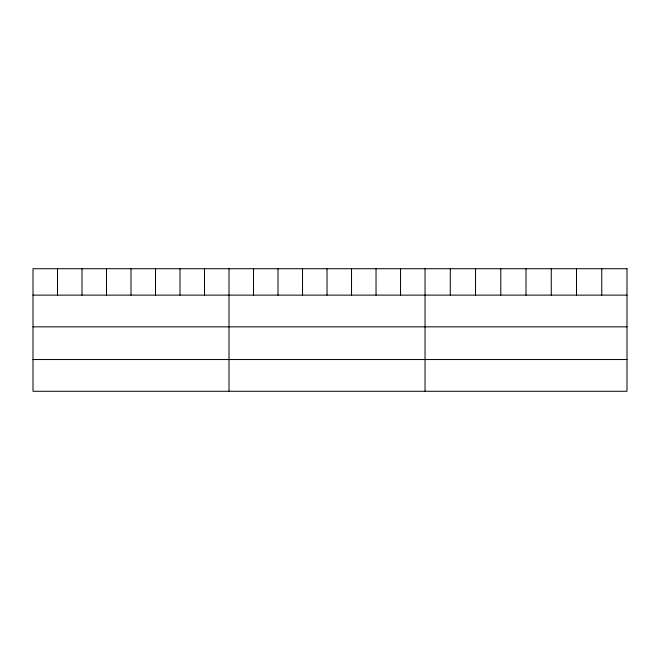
<?xml version="1.0" encoding="UTF-8"?>
<svg xmlns="http://www.w3.org/2000/svg" width="660" height="660" viewBox="0 0 660 660"><rect width="100%" height="100%" fill="white"/><g stroke="black" fill="none" stroke-linecap="round" stroke-linejoin="round"><path stroke-width="0.99" d="M33 295.119L627 295.119M33 326.849L627 326.849M33 359.535L627 359.535M601.755 268.727L601.755 295.119M576.51 268.727L576.51 295.119M551.265 268.727L551.265 295.119M526.02 268.727L526.02 295.119M500.775 268.727L500.775 295.119M475.53 268.727L475.53 295.119M450.285 268.727L450.285 295.119M425.04 268.727L425.04 391.273M400.537 268.727L400.537 295.119M376.035 268.727L376.035 295.119M351.533 268.727L351.533 295.119M327.03 268.727L327.03 295.119M302.527 268.727L302.527 295.119M278.025 268.727L278.025 295.119M253.523 268.727L253.523 295.119M229.02 268.727L229.02 391.273M204.517 268.727L204.517 295.119M180.015 268.727L180.015 295.119M155.512 268.727L155.512 295.119M131.01 268.727L131.01 295.119M106.507 268.727L106.507 295.119M82.005 268.727L82.005 295.119M57.502 268.727L57.502 295.119M627 268.727L33 268.727L33 391.273L627 391.273L627 268.727"/></g></svg>
